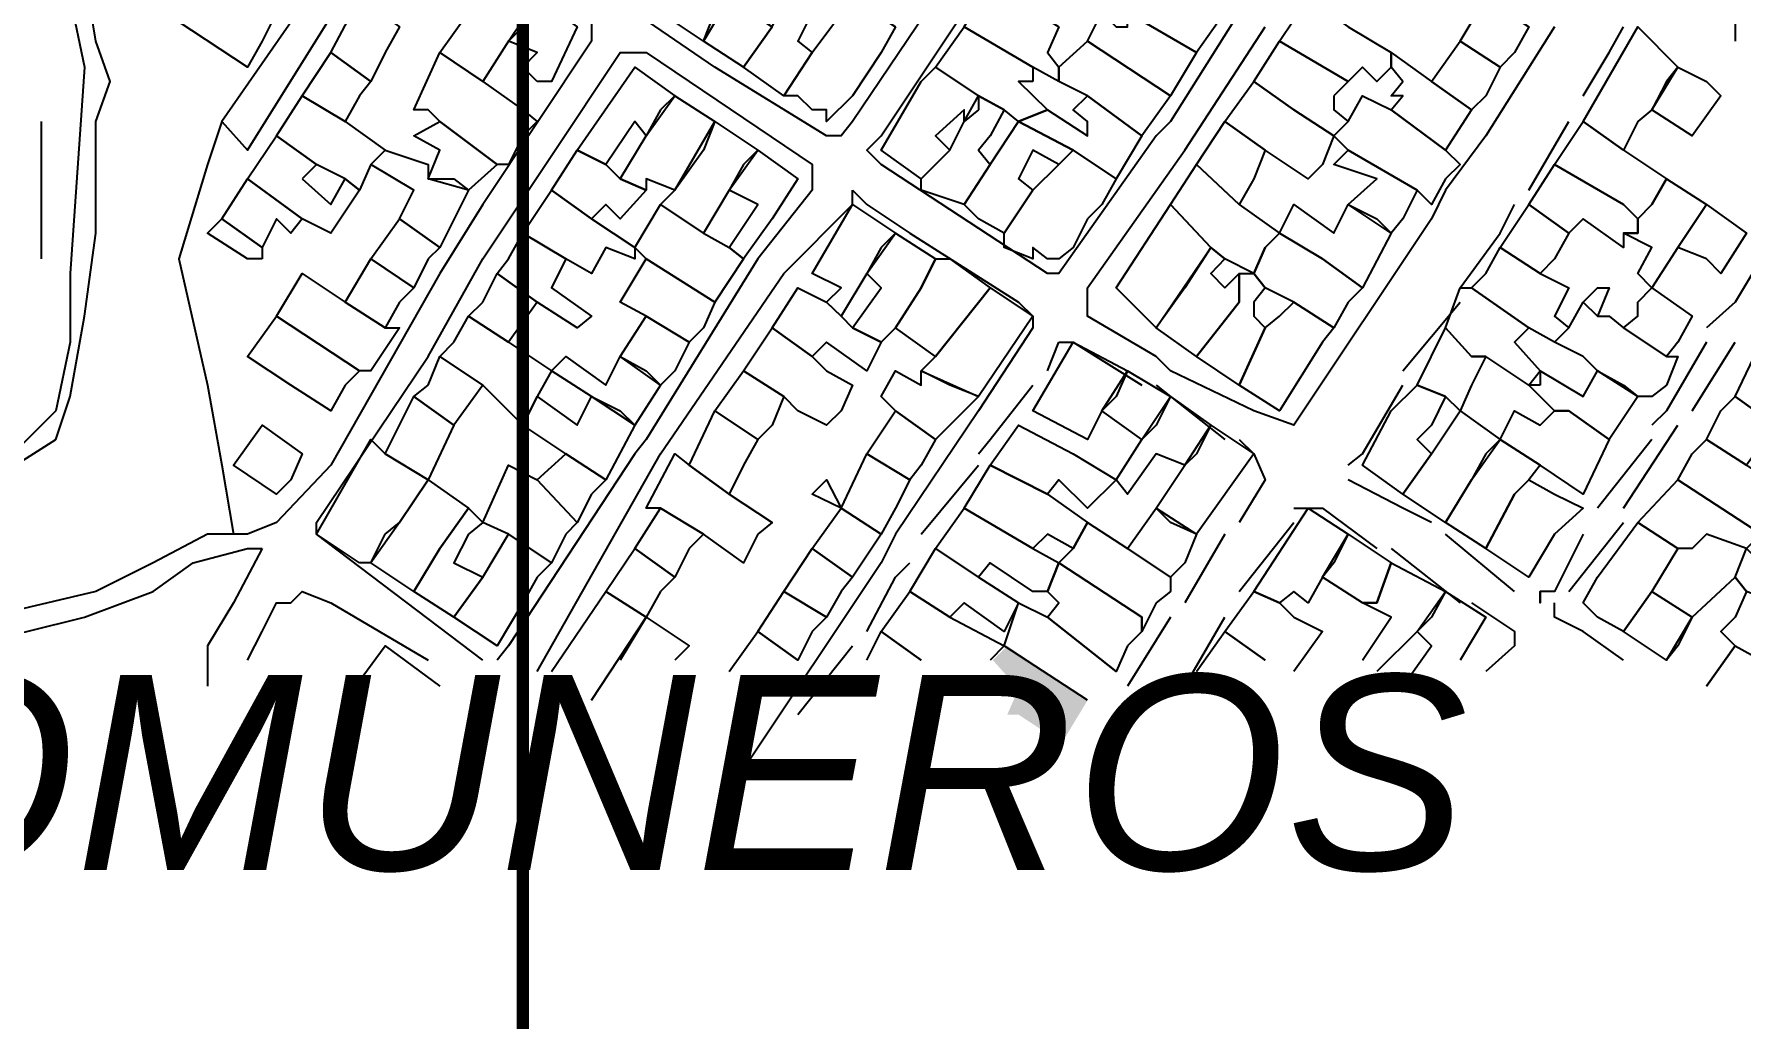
# Model space of a CAD drawing. Header units: millimetres. Extents: x -3588 to 75209, y -3737 to 38254.
# Drawn here: x 27719.5 to 27887.6, y 17567.2 to 17664.2 of the extents above; entities that cross this region are included whole.
import ezdxf

# ---------------------------------------------------------------- set-up
doc = ezdxf.new("R2010")
doc.units = ezdxf.units.MM
for name, color, linetype in [('H', 250, 'Continuous'), ('P', 253, 'Continuous'), ('T', 7, 'Continuous')]:
    doc.layers.add(name, color=color, linetype=linetype)

msp = doc.modelspace()

# ---------------------------------------------------------------- hatches: boundary and pattern name
at = {"layer": 'H', "linetype": 'Continuous'}
msp.add_hatch(color=256, dxfattribs=at).paths.add_polyline_path([(27823.22, 17598.581), (27820.675, 17594.356), (27816.434, 17597.173), (27815.314, 17597.173), (27816.434, 17599.717), (27813.89, 17602.534), (27815.314, 17603.942), (27823.22, 17598.581), (27823.22, 17598.581)])

# ---------------------------------------------------------------- linework, layer by layer
at = {"layer": 'P', "const_width": 1.2}
msp.add_lwpolyline([(27767.607, 12020.295), (27767.607, 21346.523)], dxfattribs=at)
at = {"layer": 'P'}
for points in [[(27789.34, 17682.713), (27796.109, 17692.027), (27809.665, 17710.927), (27819.267, 17725.891), (27820.387, 17725.891), (27820.387, 17727.315), (27838.167, 17715.168), (27838.167, 17713.76), (27812.481, 17674.519), (27808.256, 17667.749), (27800.062, 17655.602), (27798.942, 17654.194), (27797.518, 17654.194), (27786.507, 17660.964), (27778.617, 17666.341), (27783.979, 17674.519), (27789.34, 17682.713)], [(27821.795, 17682.713), (27827.157, 17692.027), (27840.712, 17710.927), (27842.12, 17710.927), (27843.544, 17710.927), (27859.916, 17703.037), (27859.916, 17701.613), (27859.916, 17700.205), (27843.544, 17674.519), (27838.167, 17666.341), (27831.398, 17655.602), (27829.989, 17654.194), (27820.387, 17640.639), (27819.267, 17640.639), (27802.895, 17651.377), (27801.471, 17652.786), (27802.895, 17654.194), (27816.434, 17674.519), (27821.795, 17682.713)], [(27750.099, 17674.519), (27750.099, 17673.111), (27737.968, 17655.602), (27740.497, 17652.786), (27754.052, 17674.519)], [(27785.387, 17663.508), (27781.146, 17666.341), (27786.507, 17675.927), (27790.748, 17673.111), (27787.932, 17667.749), (27785.387, 17663.508)], [(27721.596, 17673.111), (27723.004, 17667.749), (27724.413, 17660.964), (27723.004, 17640.639), (27723.004, 17633.869), (27721.596, 17627.1), (27713.402, 17618.906), (27713.402, 17617.498)], [(27741.921, 17663.508), (27740.497, 17660.964), (27732.319, 17666.341), (27732.319, 17667.749), (27735.135, 17671.702), (27736.544, 17670.278), (27743.329, 17666.341), (27741.921, 17663.508)], [(27885.602, 17671.702), (27887.011, 17666.341), (27887.011, 17663.508)], [(27739.088, 17614.953), (27736.544, 17614.953), (27731.182, 17612.136), (27725.533, 17609.304), (27714.811, 17606.775), (27708.041, 17605.367), (27709.449, 17608.183), (27710.858, 17609.304), (27713.402, 17613.545), (27714.811, 17617.498), (27717.643, 17621.739), (27721.596, 17624.267), (27723.004, 17628.508), (27724.413, 17636.414), (27725.533, 17644.592), (27725.533, 17655.602), (27726.957, 17659.555), (27725.533, 17663.508), (27724.413, 17670.278)], [(27767.607, 17664.917), (27766.183, 17663.508), (27763.654, 17659.555), (27759.413, 17662.388), (27762.246, 17666.341), (27765.062, 17670.278), (27769.015, 17667.749), (27767.607, 17664.917)], [(27796.109, 17666.341), (27794.701, 17663.508), (27796.109, 17662.388), (27793.293, 17658.147), (27789.34, 17660.964), (27792.157, 17664.917), (27794.701, 17670.278), (27797.518, 17667.749), (27796.109, 17666.341)], [(27828.581, 17670.278), (27829.989, 17669.158), (27831.398, 17670.278), (27832.806, 17669.158), (27836.759, 17666.341), (27833.942, 17662.388), (27827.157, 17666.341), (27826.036, 17667.749), (27827.157, 17670.278), (27828.581, 17670.278)], [(27754.052, 17662.388), (27752.643, 17659.555), (27748.69, 17662.388), (27751.507, 17667.749), (27755.46, 17664.917), (27754.052, 17662.388)], [(27769.015, 17659.555), (27767.607, 17660.964), (27769.015, 17662.388), (27766.183, 17663.508), (27769.015, 17667.749), (27772.968, 17664.917), (27770.423, 17659.555), (27769.015, 17659.555)], [(27786.507, 17666.341), (27787.932, 17667.749), (27792.157, 17664.917), (27789.34, 17660.964), (27785.387, 17663.508), (27786.507, 17666.341)], [(27804.303, 17664.917), (27802.895, 17662.388), (27800.062, 17658.147), (27797.518, 17655.602), (27797.518, 17656.739), (27796.109, 17656.739), (27794.701, 17658.147), (27793.293, 17658.147), (27796.109, 17662.388), (27800.062, 17667.749), (27804.303, 17664.917)], [(27820.387, 17664.917), (27819.267, 17662.388), (27820.387, 17660.964), (27820.387, 17659.555), (27817.842, 17660.964), (27811.073, 17664.917), (27813.618, 17669.158), (27820.387, 17664.917)], [(27848.906, 17664.917), (27853.131, 17662.388), (27853.131, 17660.964), (27851.722, 17659.555), (27850.314, 17660.964), (27848.906, 17659.555), (27842.12, 17663.508), (27844.953, 17667.749), (27848.906, 17664.917)], [(27865.278, 17662.388), (27863.869, 17660.964), (27859.916, 17663.508), (27862.445, 17667.749), (27866.686, 17664.917), (27865.278, 17662.388)], [(27774.376, 17666.341), (27774.376, 17664.917), (27774.376, 17663.508), (27763.654, 17647.425)], [(27826.036, 17664.917), (27827.157, 17664.917), (27827.157, 17666.341), (27833.942, 17662.388), (27831.398, 17658.147), (27823.22, 17663.508), (27824.628, 17666.341), (27826.036, 17664.917)], [(27817.842, 17659.555), (27816.434, 17659.555), (27819.267, 17656.739), (27816.434, 17655.602), (27815.026, 17656.739), (27812.481, 17658.147), (27808.256, 17660.964), (27811.073, 17664.917), (27817.842, 17660.964), (27817.842, 17659.555)], [(27869.23, 17664.917), (27862.445, 17654.194), (27858.492, 17648.833), (27857.084, 17646.016), (27843.544, 17625.692), (27839.592, 17627.1), (27831.398, 17631.053), (27829.989, 17632.461), (27823.22, 17636.414), (27823.22, 17637.822), (27823.22, 17639.231), (27832.806, 17652.786), (27840.712, 17664.917)], [(27880.241, 17659.555), (27878.817, 17656.739), (27877.408, 17655.602), (27876, 17652.786), (27872.047, 17655.602), (27877.408, 17664.917), (27881.361, 17660.964), (27880.241, 17659.555)], [(27872.047, 17658.147), (27874.592, 17662.388), (27876, 17664.917)], [(27831.398, 17658.147), (27828.581, 17654.194), (27823.22, 17658.147), (27820.387, 17659.555), (27820.387, 17660.964), (27823.22, 17663.508), (27831.398, 17658.147)], [(27847.481, 17658.147), (27847.481, 17656.739), (27848.906, 17655.602), (27847.481, 17654.194), (27843.544, 17656.739), (27839.592, 17659.555), (27842.12, 17663.508), (27848.906, 17659.555), (27847.481, 17658.147)], [(27862.445, 17658.147), (27861.037, 17656.739), (27857.084, 17659.555), (27859.916, 17663.508), (27863.869, 17660.964), (27862.445, 17658.147)], [(27751.507, 17658.147), (27750.099, 17655.602), (27745.858, 17658.147), (27748.69, 17662.388), (27752.643, 17659.555), (27751.507, 17658.147)], [(27763.654, 17602.534), (27747.282, 17614.953), (27747.282, 17616.089), (27758.293, 17632.461), (27763.654, 17642.063), (27777.193, 17662.388), (27778.617, 17662.388), (27779.738, 17662.388), (27783.979, 17659.555)], [(27767.607, 17654.194), (27766.183, 17651.377), (27765.062, 17651.377), (27759.413, 17655.602), (27758.293, 17656.739), (27756.868, 17656.739), (27759.413, 17662.388), (27763.654, 17659.555), (27767.607, 17656.739), (27769.015, 17655.602), (27767.607, 17654.194)], [(27781.146, 17656.739), (27779.738, 17654.194), (27778.617, 17655.602), (27775.785, 17651.377), (27772.968, 17652.786), (27778.617, 17660.964), (27782.57, 17658.147), (27781.146, 17656.739)], [(27812.481, 17656.739), (27811.073, 17655.602), (27811.073, 17656.739), (27808.256, 17654.194), (27809.665, 17652.786), (27806.832, 17649.953), (27802.895, 17652.786), (27806.832, 17659.555), (27808.256, 17660.964), (27812.481, 17658.147), (27812.481, 17656.739)], [(27857.084, 17659.555), (27861.037, 17656.739), (27858.492, 17652.786), (27853.131, 17656.739), (27854.267, 17658.147), (27853.131, 17658.147), (27854.267, 17659.555), (27853.131, 17660.964), (27853.131, 17662.388), (27857.084, 17659.555)], [(27884.194, 17659.555), (27885.602, 17658.147), (27882.77, 17654.194), (27878.817, 17656.739), (27881.361, 17660.964), (27884.194, 17659.555)], [(27783.979, 17659.555), (27796.109, 17651.377), (27796.109, 17649.953), (27796.109, 17648.833), (27790.748, 17642.063), (27779.738, 17624.267), (27778.617, 17622.859), (27766.183, 17603.942), (27765.062, 17602.534)], [(27846.361, 17651.377), (27844.953, 17649.953), (27840.712, 17652.786), (27836.759, 17655.602), (27839.592, 17659.555), (27843.544, 17656.739), (27847.481, 17654.194), (27846.361, 17651.377)], [(27750.099, 17655.602), (27754.052, 17652.786), (27752.643, 17651.377), (27751.507, 17648.833), (27750.099, 17649.953), (27747.282, 17651.377), (27743.329, 17654.194), (27745.858, 17658.147), (27750.099, 17655.602)], [(27785.387, 17652.786), (27782.57, 17648.833), (27779.738, 17649.953), (27779.738, 17648.833), (27777.193, 17649.953), (27779.738, 17654.194), (27782.57, 17658.147), (27786.507, 17655.602), (27785.387, 17652.786)], [(27813.618, 17654.194), (27812.481, 17652.786), (27813.618, 17651.377), (27811.073, 17647.425), (27806.832, 17648.833), (27806.832, 17649.953), (27809.665, 17652.786), (27811.073, 17655.602), (27812.481, 17658.147), (27815.026, 17656.739), (27813.618, 17654.194)], [(27828.581, 17654.194), (27826.036, 17649.953), (27821.795, 17652.786), (27816.434, 17655.602), (27819.267, 17656.739), (27823.22, 17654.194), (27823.22, 17655.602), (27821.795, 17656.739), (27823.22, 17658.147), (27828.581, 17654.194)], [(27858.492, 17649.953), (27857.084, 17647.425), (27855.675, 17648.833), (27848.906, 17652.786), (27847.481, 17654.194), (27848.906, 17655.602), (27850.314, 17658.147), (27853.131, 17656.739), (27858.492, 17652.786), (27859.916, 17651.377), (27858.492, 17649.953)], [(27720.172, 17655.602), (27720.172, 17642.063)], [(27737.968, 17655.602), (27736.544, 17651.377), (27733.727, 17642.063), (27736.544, 17629.628), (27737.968, 17621.739), (27739.088, 17614.953)], [(27745.858, 17649.953), (27748.69, 17647.425), (27750.099, 17649.953), (27751.507, 17648.833), (27748.69, 17644.592), (27745.858, 17646.016), (27740.497, 17649.953), (27743.329, 17654.194), (27747.282, 17651.377), (27745.858, 17649.953)], [(27765.062, 17651.377), (27762.246, 17648.833), (27758.293, 17649.953), (27759.413, 17652.786), (27756.868, 17654.194), (27759.413, 17655.602), (27765.062, 17651.377)], [(27789.34, 17651.377), (27787.932, 17648.833), (27785.387, 17644.592), (27781.146, 17647.425), (27782.57, 17648.833), (27786.507, 17655.602), (27790.748, 17652.786), (27789.34, 17651.377)], [(27820.387, 17651.377), (27817.842, 17652.786), (27816.434, 17649.953), (27817.842, 17648.833), (27815.026, 17644.592), (27812.481, 17646.016), (27811.073, 17647.425), (27813.618, 17651.377), (27816.434, 17655.602), (27821.795, 17652.786), (27820.387, 17651.377)], [(27839.592, 17649.953), (27838.167, 17647.425), (27833.942, 17651.377), (27836.759, 17655.602), (27840.712, 17652.786), (27839.592, 17649.953)], [(27866.686, 17648.833), (27870.639, 17655.602)], [(27869.23, 17651.377), (27872.047, 17655.602), (27876, 17652.786), (27880.241, 17649.953), (27878.817, 17647.425), (27877.408, 17646.016), (27876, 17647.425), (27869.23, 17651.377)], [(27760.821, 17649.953), (27762.246, 17648.833), (27759.413, 17643.184), (27755.46, 17646.016), (27756.868, 17648.833), (27752.643, 17651.377), (27754.052, 17652.786), (27758.293, 17651.377), (27758.293, 17649.953), (27760.821, 17649.953)], [(27775.785, 17651.377), (27777.193, 17649.953), (27779.738, 17648.833), (27777.193, 17646.016), (27775.785, 17647.425), (27774.376, 17646.016), (27770.423, 17648.833), (27772.968, 17652.786), (27775.785, 17651.377)], [(27792.157, 17646.016), (27789.34, 17642.063), (27787.932, 17643.184), (27790.748, 17647.425), (27787.932, 17648.833), (27790.748, 17652.786), (27794.701, 17649.953), (27792.157, 17646.016)], [(27823.22, 17646.016), (27821.795, 17643.184), (27820.387, 17642.063), (27819.267, 17642.063), (27817.842, 17643.184), (27817.842, 17642.063), (27815.026, 17643.184), (27815.026, 17644.592), (27817.842, 17648.833), (27820.387, 17651.377), (27821.795, 17652.786), (27826.036, 17649.953), (27824.628, 17647.425), (27823.22, 17646.016)], [(27854.267, 17646.016), (27853.131, 17644.592), (27848.906, 17647.425), (27851.722, 17649.953), (27847.481, 17651.377), (27848.906, 17652.786), (27855.675, 17648.833), (27854.267, 17646.016)], [(27838.167, 17647.425), (27842.12, 17644.592), (27840.712, 17643.184), (27839.592, 17640.639), (27836.759, 17642.063), (27835.351, 17643.184), (27831.398, 17647.425), (27833.942, 17651.377), (27838.167, 17647.425)], [(27876, 17647.425), (27877.408, 17646.016), (27877.408, 17644.592), (27876, 17644.592), (27876, 17643.184), (27872.047, 17646.016), (27870.639, 17644.592), (27866.686, 17647.425), (27869.23, 17651.377), (27876, 17647.425)], [(27745.858, 17646.016), (27744.738, 17644.592), (27743.329, 17646.016), (27741.921, 17643.184), (27737.968, 17646.016), (27740.497, 17649.953), (27745.858, 17646.016)], [(27881.361, 17643.184), (27878.817, 17639.231), (27877.408, 17640.639), (27878.817, 17643.184), (27876, 17644.592), (27877.408, 17644.592), (27877.408, 17646.016), (27878.817, 17647.425), (27880.241, 17649.953), (27884.194, 17647.425), (27881.361, 17643.184)], [(27774.376, 17646.016), (27778.617, 17643.184), (27778.617, 17642.063), (27775.785, 17643.184), (27774.376, 17640.639), (27771.832, 17642.063), (27767.607, 17644.592), (27770.423, 17648.833), (27774.376, 17646.016)], [(27769.015, 17601.414), (27781.146, 17622.859), (27793.293, 17640.639), (27800.062, 17647.425), (27800.062, 17648.833)], [(27800.062, 17648.833), (27801.471, 17647.425), (27805.712, 17644.592), (27816.434, 17637.822), (27817.842, 17636.414), (27817.842, 17635.278), (27812.481, 17627.1), (27804.303, 17614.953), (27802.895, 17612.136), (27789.34, 17591.812)], [(27741.921, 17642.063), (27740.497, 17642.063), (27736.544, 17644.592), (27737.968, 17646.016), (27741.921, 17643.184), (27741.921, 17642.063)], [(27763.654, 17647.425), (27759.413, 17640.639), (27748.69, 17621.739), (27743.329, 17616.089)], [(27758.293, 17642.063), (27756.868, 17639.231), (27752.643, 17642.063), (27755.46, 17646.016), (27759.413, 17643.184), (27758.293, 17642.063)], [(27785.387, 17644.592), (27787.932, 17643.184), (27789.34, 17642.063), (27786.507, 17637.822), (27779.738, 17642.063), (27778.617, 17643.184), (27781.146, 17647.425), (27785.387, 17644.592)], [(27802.895, 17643.184), (27801.471, 17640.639), (27798.942, 17636.414), (27797.518, 17637.822), (27798.942, 17639.231), (27796.109, 17640.639), (27800.062, 17647.425), (27804.303, 17644.592), (27802.895, 17643.184)], [(27832.806, 17639.231), (27829.989, 17635.278), (27826.036, 17639.231), (27831.398, 17647.425), (27835.351, 17643.184), (27832.806, 17639.231)], [(27851.722, 17646.016), (27853.131, 17644.592), (27850.314, 17639.231), (27846.361, 17642.063), (27842.12, 17644.592), (27843.544, 17647.425), (27847.481, 17644.592), (27848.906, 17647.425), (27851.722, 17646.016)], [(27859.916, 17639.231), (27863.869, 17644.592), (27865.278, 17647.425)], [(27869.23, 17642.063), (27867.806, 17640.639), (27863.869, 17643.184), (27866.686, 17647.425), (27870.639, 17644.592), (27869.23, 17642.063)], [(27884.194, 17642.063), (27881.361, 17643.184), (27884.194, 17647.425), (27888.131, 17644.592), (27885.602, 17640.639), (27884.194, 17642.063)], [(27766.183, 17642.063), (27767.607, 17644.592), (27771.832, 17642.063), (27770.423, 17639.231), (27774.376, 17636.414), (27772.968, 17635.278), (27769.015, 17637.822), (27765.062, 17640.639), (27766.183, 17642.063)], [(27806.832, 17639.231), (27804.303, 17635.278), (27802.895, 17633.869), (27800.062, 17635.278), (27802.895, 17639.231), (27801.471, 17640.639), (27804.303, 17644.592), (27808.256, 17642.063), (27806.832, 17639.231)], [(27848.906, 17637.822), (27847.481, 17635.278), (27843.544, 17637.822), (27840.712, 17639.231), (27839.592, 17640.639), (27840.712, 17643.184), (27842.12, 17644.592), (27846.361, 17642.063), (27850.314, 17639.231), (27848.906, 17637.822)], [(27836.759, 17639.231), (27838.167, 17640.639), (27838.167, 17639.231), (27838.167, 17637.822), (27833.942, 17632.461), (27829.989, 17635.278), (27835.351, 17643.184), (27836.759, 17642.063), (27835.351, 17640.639), (27836.759, 17639.231)], [(27867.806, 17640.639), (27870.639, 17639.231), (27869.23, 17636.414), (27870.639, 17635.278), (27869.23, 17633.869), (27866.686, 17635.278), (27861.037, 17639.231), (27862.445, 17640.639), (27863.869, 17643.184), (27867.806, 17640.639)], [(27755.46, 17637.822), (27754.052, 17635.278), (27750.099, 17637.822), (27752.643, 17642.063), (27756.868, 17639.231), (27755.46, 17637.822)], [(27785.387, 17635.278), (27783.979, 17633.869), (27779.738, 17636.414), (27777.193, 17637.822), (27779.738, 17642.063), (27786.507, 17637.822), (27785.387, 17635.278)], [(27806.832, 17639.231), (27808.256, 17642.063), (27809.665, 17642.063), (27813.618, 17639.231), (27808.256, 17632.461), (27804.303, 17635.278), (27806.832, 17639.231)], [(27889.555, 17642.063), (27887.011, 17637.822), (27884.194, 17635.278)], [(27754.052, 17635.278), (27755.46, 17635.278), (27752.643, 17631.053), (27751.507, 17631.053), (27743.329, 17636.414), (27745.858, 17640.639), (27750.099, 17637.822), (27754.052, 17635.278)], [(27763.654, 17637.822), (27765.062, 17640.639), (27769.015, 17637.822), (27766.183, 17633.869), (27762.246, 17636.414), (27763.654, 17637.822)], [(27797.518, 17637.822), (27798.942, 17636.414), (27800.062, 17635.278), (27802.895, 17633.869), (27801.471, 17631.053), (27797.518, 17633.869), (27796.109, 17632.461), (27792.157, 17635.278), (27794.701, 17639.231), (27797.518, 17637.822)], [(27809.665, 17629.628), (27806.832, 17631.053), (27808.256, 17632.461), (27813.618, 17639.231), (27817.842, 17636.414), (27812.481, 17628.508), (27809.665, 17629.628)], [(27839.592, 17637.822), (27839.592, 17636.414), (27840.712, 17635.278), (27838.167, 17629.628), (27833.942, 17632.461), (27838.167, 17637.822), (27838.167, 17639.231), (27838.167, 17640.639), (27839.592, 17640.639), (27840.712, 17639.231), (27839.592, 17637.822)], [(27867.806, 17629.628), (27866.686, 17629.628), (27862.445, 17632.461), (27861.037, 17632.461), (27858.492, 17635.278), (27859.916, 17639.231), (27861.037, 17639.231), (27866.686, 17635.278), (27865.278, 17633.869), (27867.806, 17631.053), (27867.806, 17629.628)], [(27873.455, 17636.414), (27872.047, 17637.822), (27873.455, 17639.231), (27874.592, 17639.231), (27873.455, 17636.414)], [(27881.361, 17633.869), (27880.241, 17632.461), (27876, 17635.278), (27877.408, 17636.414), (27877.408, 17637.822), (27878.817, 17639.231), (27882.77, 17636.414), (27881.361, 17633.869)], [(27847.481, 17635.278), (27846.361, 17633.869), (27842.12, 17627.1), (27838.167, 17629.628), (27840.712, 17635.278), (27842.12, 17636.414), (27843.544, 17637.822), (27847.481, 17635.278)], [(27854.267, 17631.053), (27859.916, 17637.822)], [(27880.241, 17629.628), (27878.817, 17628.508), (27877.408, 17628.508), (27873.455, 17631.053), (27872.047, 17632.461), (27869.23, 17633.869), (27870.639, 17635.278), (27872.047, 17637.822), (27873.455, 17636.414), (27874.592, 17636.414), (27876, 17635.278), (27880.241, 17632.461), (27881.361, 17632.461), (27880.241, 17629.628)], [(27889.555, 17633.869), (27892.372, 17637.822), (27896.325, 17635.278), (27893.78, 17629.628), (27890.963, 17625.692), (27887.011, 17628.508), (27889.555, 17633.869)], [(27750.099, 17629.628), (27748.69, 17627.1), (27744.738, 17629.628), (27740.497, 17632.461), (27743.329, 17636.414), (27751.507, 17631.053), (27750.099, 17629.628)], [(27760.821, 17633.869), (27762.246, 17636.414), (27766.183, 17633.869), (27770.423, 17631.053), (27769.015, 17628.508), (27767.607, 17625.692), (27763.654, 17629.628), (27759.413, 17632.461), (27760.821, 17633.869)], [(27782.57, 17631.053), (27781.146, 17629.628), (27777.193, 17632.461), (27779.738, 17636.414), (27783.979, 17633.869), (27782.57, 17631.053)], [(27798.942, 17627.1), (27797.518, 17625.692), (27794.701, 17627.1), (27793.293, 17628.508), (27789.34, 17631.053), (27792.157, 17635.278), (27796.109, 17632.461), (27797.518, 17631.053), (27800.062, 17629.628), (27798.942, 17627.1)], [(27861.037, 17629.628), (27859.916, 17627.1), (27858.492, 17628.508), (27855.675, 17629.628), (27858.492, 17635.278), (27861.037, 17632.461), (27862.445, 17632.461), (27861.037, 17629.628)], [(27758.293, 17629.628), (27759.413, 17632.461), (27763.654, 17629.628), (27760.821, 17625.692), (27756.868, 17628.508), (27758.293, 17629.628)], [(27779.738, 17631.053), (27781.146, 17629.628), (27778.617, 17625.692), (27774.376, 17628.508), (27770.423, 17631.053), (27771.832, 17632.461), (27775.785, 17629.628), (27777.193, 17632.461), (27779.738, 17631.053)], [(27826.036, 17628.508), (27824.628, 17627.1), (27823.22, 17624.267), (27817.842, 17627.1), (27821.795, 17633.869), (27827.157, 17631.053), (27826.036, 17628.508)], [(27819.267, 17631.053), (27820.387, 17633.869)], [(27820.387, 17633.869), (27821.795, 17633.869), (27828.581, 17629.628)], [(27884.194, 17633.869), (27880.241, 17627.1), (27878.817, 17625.692)], [(27882.77, 17627.1), (27887.011, 17633.869)], [(27792.157, 17625.692), (27790.748, 17624.267), (27786.507, 17627.1), (27789.34, 17631.053), (27793.293, 17628.508), (27792.157, 17625.692)], [(27809.665, 17625.692), (27808.256, 17624.267), (27804.303, 17627.1), (27802.895, 17628.508), (27804.303, 17631.053), (27806.832, 17629.628), (27806.832, 17631.053), (27812.481, 17628.508), (27809.665, 17625.692)], [(27829.989, 17625.692), (27828.581, 17624.267), (27824.628, 17627.1), (27827.157, 17631.053), (27831.398, 17628.508), (27829.989, 17625.692)], [(27876, 17629.628), (27877.408, 17628.508), (27874.592, 17624.267), (27870.639, 17627.1), (27869.23, 17627.1), (27866.686, 17629.628), (27867.806, 17631.053), (27872.047, 17628.508), (27873.455, 17631.053), (27876, 17629.628)], [(27812.481, 17622.859), (27813.618, 17624.267), (27817.842, 17629.628)], [(27829.989, 17629.628), (27831.398, 17628.508), (27836.759, 17624.267)], [(27848.906, 17621.739), (27850.314, 17622.859), (27854.267, 17629.628)], [(27857.084, 17625.692), (27855.675, 17624.267), (27857.084, 17622.859), (27854.267, 17618.906), (27850.314, 17621.739), (27853.131, 17627.1), (27855.675, 17629.628), (27858.492, 17628.508), (27857.084, 17625.692)], [(27755.46, 17625.692), (27756.868, 17628.508), (27760.821, 17625.692), (27758.293, 17620.314), (27754.052, 17622.859), (27755.46, 17625.692)], [(27777.193, 17627.1), (27778.617, 17625.692), (27775.785, 17620.314), (27771.832, 17622.859), (27767.607, 17625.692), (27769.015, 17628.508), (27772.968, 17625.692), (27774.376, 17628.508), (27777.193, 17627.1)], [(27833.942, 17622.859), (27832.806, 17621.739), (27829.989, 17622.859), (27827.157, 17618.906), (27826.036, 17620.314), (27828.581, 17624.267), (27831.398, 17628.508), (27835.351, 17625.692), (27833.942, 17622.859)], [(27885.602, 17627.1), (27887.011, 17628.508), (27890.963, 17625.692), (27888.131, 17621.739), (27884.194, 17624.267), (27885.602, 17627.1)], [(27744.738, 17620.314), (27743.329, 17618.906), (27739.088, 17621.739), (27741.921, 17625.692), (27745.858, 17622.859), (27744.738, 17620.314)], [(27789.34, 17621.739), (27787.932, 17618.906), (27783.979, 17621.739), (27786.507, 17627.1), (27790.748, 17624.267), (27789.34, 17621.739)], [(27806.832, 17621.739), (27805.712, 17620.314), (27801.471, 17622.859), (27804.303, 17627.1), (27808.256, 17624.267), (27806.832, 17621.739)], [(27821.795, 17622.859), (27826.036, 17620.314), (27823.22, 17617.498), (27820.387, 17620.314), (27819.267, 17618.906), (27813.618, 17621.739), (27816.434, 17625.692), (27821.795, 17622.859)], [(27831.398, 17616.089), (27829.989, 17617.498), (27832.806, 17621.739), (27835.351, 17625.692), (27839.592, 17622.859), (27833.942, 17614.953), (27831.398, 17616.089)], [(27862.445, 17622.859), (27861.037, 17620.314), (27858.492, 17616.089), (27854.267, 17618.906), (27857.084, 17622.859), (27859.916, 17627.1), (27863.869, 17624.267), (27862.445, 17622.859)], [(27870.639, 17627.1), (27874.592, 17624.267), (27872.047, 17618.906), (27867.806, 17621.739), (27863.869, 17624.267), (27865.278, 17627.1), (27867.806, 17625.692), (27869.23, 17627.1), (27870.639, 17627.1)], [(27876, 17617.498), (27881.361, 17625.692)], [(27751.507, 17612.136), (27747.282, 17614.953), (27752.643, 17624.267), (27754.052, 17622.859), (27758.293, 17620.314), (27755.46, 17616.089), (27752.643, 17612.136), (27751.507, 17612.136)], [(27838.167, 17624.267), (27839.592, 17622.859), (27840.712, 17620.314), (27838.167, 17616.089)], [(27867.806, 17621.739), (27866.686, 17620.314), (27865.278, 17618.906), (27862.445, 17613.545), (27858.492, 17616.089), (27861.037, 17620.314), (27863.869, 17624.267), (27867.806, 17621.739)], [(27878.817, 17624.267), (27873.455, 17617.498)], [(27882.77, 17622.859), (27884.194, 17624.267), (27888.131, 17621.739), (27892.372, 17618.906), (27889.555, 17614.953), (27881.361, 17620.314), (27882.77, 17622.859)], [(27774.376, 17618.906), (27772.968, 17616.089), (27769.015, 17620.314), (27771.832, 17622.859), (27775.785, 17620.314), (27774.376, 17618.906)], [(27790.748, 17614.953), (27789.34, 17612.136), (27785.387, 17614.953), (27781.146, 17617.498), (27779.738, 17617.498), (27782.57, 17622.859), (27783.979, 17621.739), (27787.932, 17618.906), (27792.157, 17616.089), (27790.748, 17614.953)], [(27804.303, 17617.498), (27802.895, 17614.953), (27798.942, 17617.498), (27801.471, 17622.859), (27805.712, 17620.314), (27804.303, 17617.498)], [(27771.832, 17614.953), (27770.423, 17612.136), (27766.183, 17614.953), (27763.654, 17616.089), (27766.183, 17621.739), (27769.015, 17620.314), (27772.968, 17616.089), (27771.832, 17614.953)], [(27806.832, 17614.953), (27812.481, 17621.739)], [(27819.267, 17618.906), (27823.22, 17616.089), (27821.795, 17613.545), (27819.267, 17614.953), (27817.842, 17613.545), (27811.073, 17617.498), (27813.618, 17621.739), (27819.267, 17618.906)], [(27754.052, 17614.953), (27755.46, 17616.089), (27758.293, 17620.314), (27762.246, 17617.498), (27759.413, 17613.545), (27756.868, 17609.304), (27752.643, 17612.136), (27754.052, 17614.953)], [(27798.942, 17617.498), (27802.895, 17614.953), (27800.062, 17610.728), (27796.109, 17613.545), (27798.942, 17617.498), (27796.109, 17618.906), (27797.518, 17620.314), (27798.942, 17617.498)], [(27857.084, 17616.089), (27854.267, 17617.498), (27848.906, 17620.314)], [(27869.23, 17614.953), (27866.686, 17610.728), (27862.445, 17613.545), (27865.278, 17618.906), (27866.686, 17620.314), (27869.23, 17618.906), (27872.047, 17617.498), (27869.23, 17614.953)], [(27888.131, 17613.545), (27884.194, 17614.953), (27882.77, 17613.545), (27881.361, 17613.545), (27877.408, 17616.089), (27881.361, 17620.314), (27889.555, 17614.953), (27888.131, 17613.545)], [(27762.246, 17614.953), (27760.821, 17612.136), (27763.654, 17610.728), (27760.821, 17606.775), (27756.868, 17609.304), (27759.413, 17613.545), (27762.246, 17617.498), (27763.654, 17616.089), (27762.246, 17614.953)], [(27783.979, 17613.545), (27782.57, 17610.728), (27778.617, 17613.545), (27781.146, 17617.498), (27785.387, 17614.953), (27783.979, 17613.545)], [(27817.842, 17613.545), (27820.387, 17612.136), (27819.267, 17609.304), (27817.842, 17609.304), (27813.618, 17612.136), (27812.481, 17610.728), (27808.256, 17613.545), (27811.073, 17617.498), (27817.842, 17613.545)], [(27832.806, 17612.136), (27831.398, 17610.728), (27827.157, 17613.545), (27829.989, 17617.498), (27833.942, 17614.953), (27832.806, 17612.136)], [(27847.481, 17612.136), (27846.361, 17610.728), (27844.953, 17608.183), (27843.544, 17609.304), (27842.12, 17608.183), (27839.592, 17609.304), (27844.953, 17617.498), (27848.906, 17614.953), (27847.481, 17612.136)], [(27843.544, 17617.498), (27844.953, 17617.498), (27846.361, 17617.498), (27851.722, 17613.545)], [(27743.329, 17616.089), (27740.497, 17614.953), (27739.088, 17614.953)], [(27829.989, 17608.183), (27828.581, 17605.367), (27828.581, 17606.775), (27820.387, 17612.136), (27821.795, 17613.545), (27823.22, 17616.089), (27827.157, 17613.545), (27831.398, 17610.728), (27831.398, 17609.304), (27829.989, 17608.183)], [(27838.167, 17609.304), (27843.544, 17616.089)], [(27870.639, 17609.304), (27876, 17616.089)], [(27876, 17605.367), (27873.455, 17606.775), (27872.047, 17608.183), (27873.455, 17610.728), (27877.408, 17616.089), (27881.361, 17613.545), (27878.817, 17609.304), (27876, 17605.367)], [(27769.015, 17610.728), (27767.607, 17608.183), (27765.062, 17603.942), (27760.821, 17606.775), (27763.654, 17610.728), (27766.183, 17614.953), (27770.423, 17612.136), (27769.015, 17610.728)], [(27836.759, 17614.953), (27832.806, 17608.183)], [(27846.361, 17610.728), (27848.906, 17614.953), (27853.131, 17612.136), (27851.722, 17608.183), (27850.314, 17608.183), (27846.361, 17610.728)], [(27865.278, 17609.304), (27858.492, 17614.953)], [(27872.047, 17614.953), (27869.23, 17609.304), (27867.806, 17609.304), (27867.806, 17608.183), (27867.806, 17609.304)], [(27706.633, 17602.534), (27718.764, 17605.367), (27724.413, 17606.775), (27731.182, 17609.304), (27735.135, 17612.136), (27740.497, 17613.545), (27741.921, 17613.545)], [(27741.921, 17613.545), (27739.088, 17608.183), (27736.544, 17603.942), (27736.544, 17599.99)], [(27781.146, 17609.304), (27779.738, 17606.775), (27775.785, 17609.304), (27778.617, 17613.545), (27782.57, 17610.728), (27781.146, 17609.304)], [(27798.942, 17609.304), (27797.518, 17606.775), (27793.293, 17609.304), (27796.109, 17613.545), (27800.062, 17610.728), (27798.942, 17609.304)], [(27812.481, 17610.728), (27816.434, 17608.183), (27815.026, 17605.367), (27811.073, 17608.183), (27809.665, 17606.775), (27805.712, 17609.304), (27808.256, 17613.545), (27812.481, 17610.728)], [(27853.131, 17613.545), (27859.916, 17608.183)], [(27896.325, 17608.183), (27894.916, 17605.367), (27892.372, 17606.775), (27890.963, 17608.183), (27888.131, 17609.304), (27887.011, 17610.728), (27888.131, 17613.545), (27889.555, 17612.136), (27890.963, 17613.545), (27897.733, 17609.304), (27896.325, 17608.183)], [(27801.471, 17605.367), (27804.303, 17610.728), (27805.712, 17612.136)], [(27827.157, 17603.942), (27826.036, 17601.414), (27819.267, 17606.775), (27820.387, 17608.183), (27819.267, 17609.304), (27820.387, 17612.136), (27828.581, 17606.775), (27828.581, 17605.367), (27827.157, 17603.942)], [(27850.314, 17602.534), (27853.131, 17606.775), (27850.314, 17608.183), (27851.722, 17608.183), (27853.131, 17612.136), (27858.492, 17609.304), (27857.084, 17606.775)], [(27880.241, 17602.534), (27882.77, 17606.775), (27887.011, 17610.728), (27888.131, 17609.304), (27887.011, 17606.775)], [(27740.497, 17602.534), (27741.921, 17605.367), (27743.329, 17608.183), (27744.738, 17608.183), (27745.858, 17609.304), (27748.69, 17608.183), (27758.293, 17602.534)], [(27770.423, 17601.414), (27775.785, 17609.304), (27779.738, 17606.775), (27777.193, 17602.534)], [(27796.109, 17605.367), (27794.701, 17602.534), (27790.748, 17605.367), (27793.293, 17609.304), (27797.518, 17606.775), (27796.109, 17605.367)], [(27806.832, 17602.534), (27802.895, 17605.367), (27805.712, 17609.304), (27809.665, 17606.775)], [(27840.712, 17602.534), (27836.759, 17605.367), (27839.592, 17609.304), (27842.12, 17608.183)], [(27854.267, 17599.99), (27857.084, 17603.942), (27855.675, 17605.367), (27858.492, 17609.304), (27862.445, 17606.775), (27859.916, 17602.534)], [(27881.361, 17603.942), (27880.241, 17602.534), (27876, 17605.367), (27878.817, 17609.304), (27882.77, 17606.775), (27881.361, 17603.942)], [(27823.22, 17598.581), (27815.026, 17603.942), (27816.434, 17608.183), (27819.267, 17606.775)], [(27842.12, 17608.183), (27843.544, 17606.775), (27846.361, 17605.367), (27843.544, 17601.414)], [(27861.037, 17608.183), (27865.278, 17605.367), (27865.278, 17603.942), (27862.445, 17601.414)], [(27876, 17602.534), (27872.047, 17605.367), (27869.23, 17606.775), (27869.23, 17608.183)], [(27774.376, 17598.581), (27779.738, 17606.775), (27783.979, 17603.942), (27782.57, 17602.534)], [(27809.665, 17606.775), (27815.026, 17603.942), (27813.618, 17602.534)], [(27819.267, 17606.775), (27826.036, 17601.414)], [(27831.398, 17606.775), (27827.157, 17599.99)], [(27832.806, 17599.99), (27836.759, 17606.775)], [(27857.084, 17606.775), (27855.675, 17605.367), (27851.722, 17601.414)], [(27887.011, 17606.775), (27885.602, 17605.367), (27887.011, 17603.942), (27884.194, 17599.99)], [(27884.194, 17599.99), (27887.011, 17603.942), (27889.555, 17602.534), (27892.372, 17606.775), (27894.916, 17605.367), (27893.78, 17603.942)], [(27750.099, 17598.581), (27754.052, 17603.942), (27759.413, 17599.99)], [(27787.932, 17601.414), (27790.748, 17605.367), (27794.701, 17602.534)], [(27794.701, 17597.173), (27800.062, 17603.942)], [(27801.471, 17602.534), (27802.895, 17605.367), (27806.832, 17602.534)], [(27833.942, 17601.414), (27836.759, 17605.367), (27840.712, 17602.534)]]:
    msp.add_lwpolyline(points, dxfattribs=at)

# ---------------------------------------------------------------- texts
at = {"layer": 'T', "insert": (27683.315, 17601.078), "char_height": 19.20446, "attachment_point": 1}
msp.add_mtext('{\\fArial|b0|i1|c0|p18;COMUNEROS}', dxfattribs=at)

doc.saveas('drawing.dxf')
